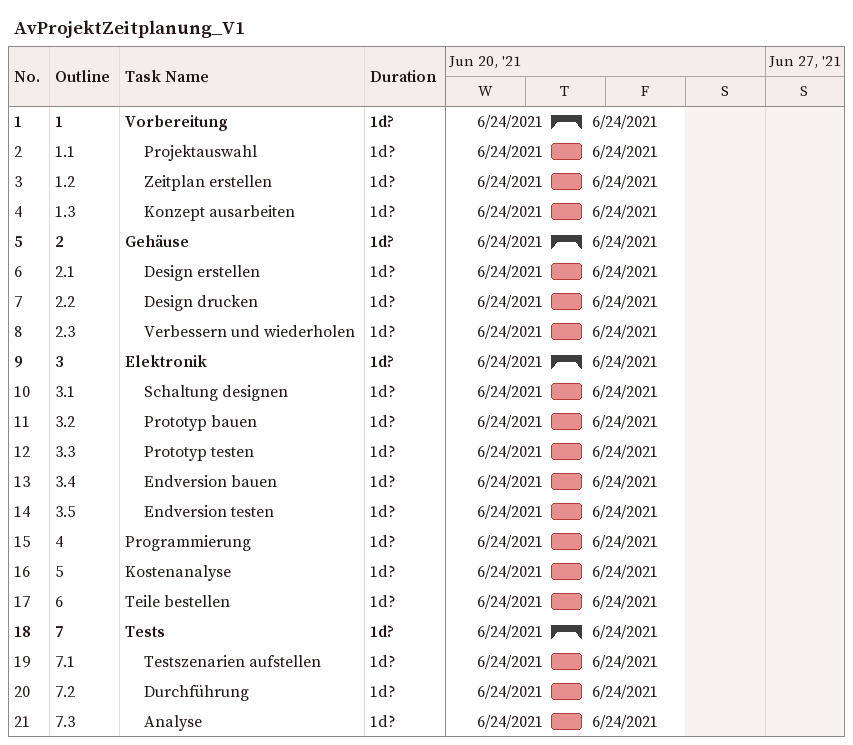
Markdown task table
AvProjektZeitplanung_V1

| ID | WBS | Task | Duration | Start | Finish |
|---|---|---|---|---|---|
| 1 | 1 | **Vorbereitung** | 1d? | 2021-06-24 | 2021-06-24 |
| 2 | 1.1 | Projektauswahl | 1d? | 2021-06-24 | 2021-06-24 |
| 3 | 1.2 | Zeitplan erstellen | 1d? | 2021-06-24 | 2021-06-24 |
| 4 | 1.3 | Konzept ausarbeiten | 1d? | 2021-06-24 | 2021-06-24 |
| 5 | 2 | **Gehäuse** | 1d? | 2021-06-24 | 2021-06-24 |
| 6 | 2.1 | Design erstellen | 1d? | 2021-06-24 | 2021-06-24 |
| 7 | 2.2 | Design drucken | 1d? | 2021-06-24 | 2021-06-24 |
| 8 | 2.3 | Verbessern und wiederholen | 1d? | 2021-06-24 | 2021-06-24 |
| 9 | 3 | **Elektronik** | 1d? | 2021-06-24 | 2021-06-24 |
| 10 | 3.1 | Schaltung designen | 1d? | 2021-06-24 | 2021-06-24 |
| 11 | 3.2 | Prototyp bauen | 1d? | 2021-06-24 | 2021-06-24 |
| 12 | 3.3 | Prototyp testen | 1d? | 2021-06-24 | 2021-06-24 |
| 13 | 3.4 | Endversion bauen | 1d? | 2021-06-24 | 2021-06-24 |
| 14 | 3.5 | Endversion testen | 1d? | 2021-06-24 | 2021-06-24 |
| 15 | 4 | Programmierung | 1d? | 2021-06-24 | 2021-06-24 |
| 16 | 5 | Kostenanalyse | 1d? | 2021-06-24 | 2021-06-24 |
| 17 | 6 | Teile bestellen | 1d? | 2021-06-24 | 2021-06-24 |
| 18 | 7 | **Tests** | 1d? | 2021-06-24 | 2021-06-24 |
| 19 | 7.1 | Testszenarien aufstellen | 1d? | 2021-06-24 | 2021-06-24 |
| 20 | 7.2 | Durchführung | 1d? | 2021-06-24 | 2021-06-24 |
| 21 | 7.3 | Analyse | 1d? | 2021-06-24 | 2021-06-24 |
